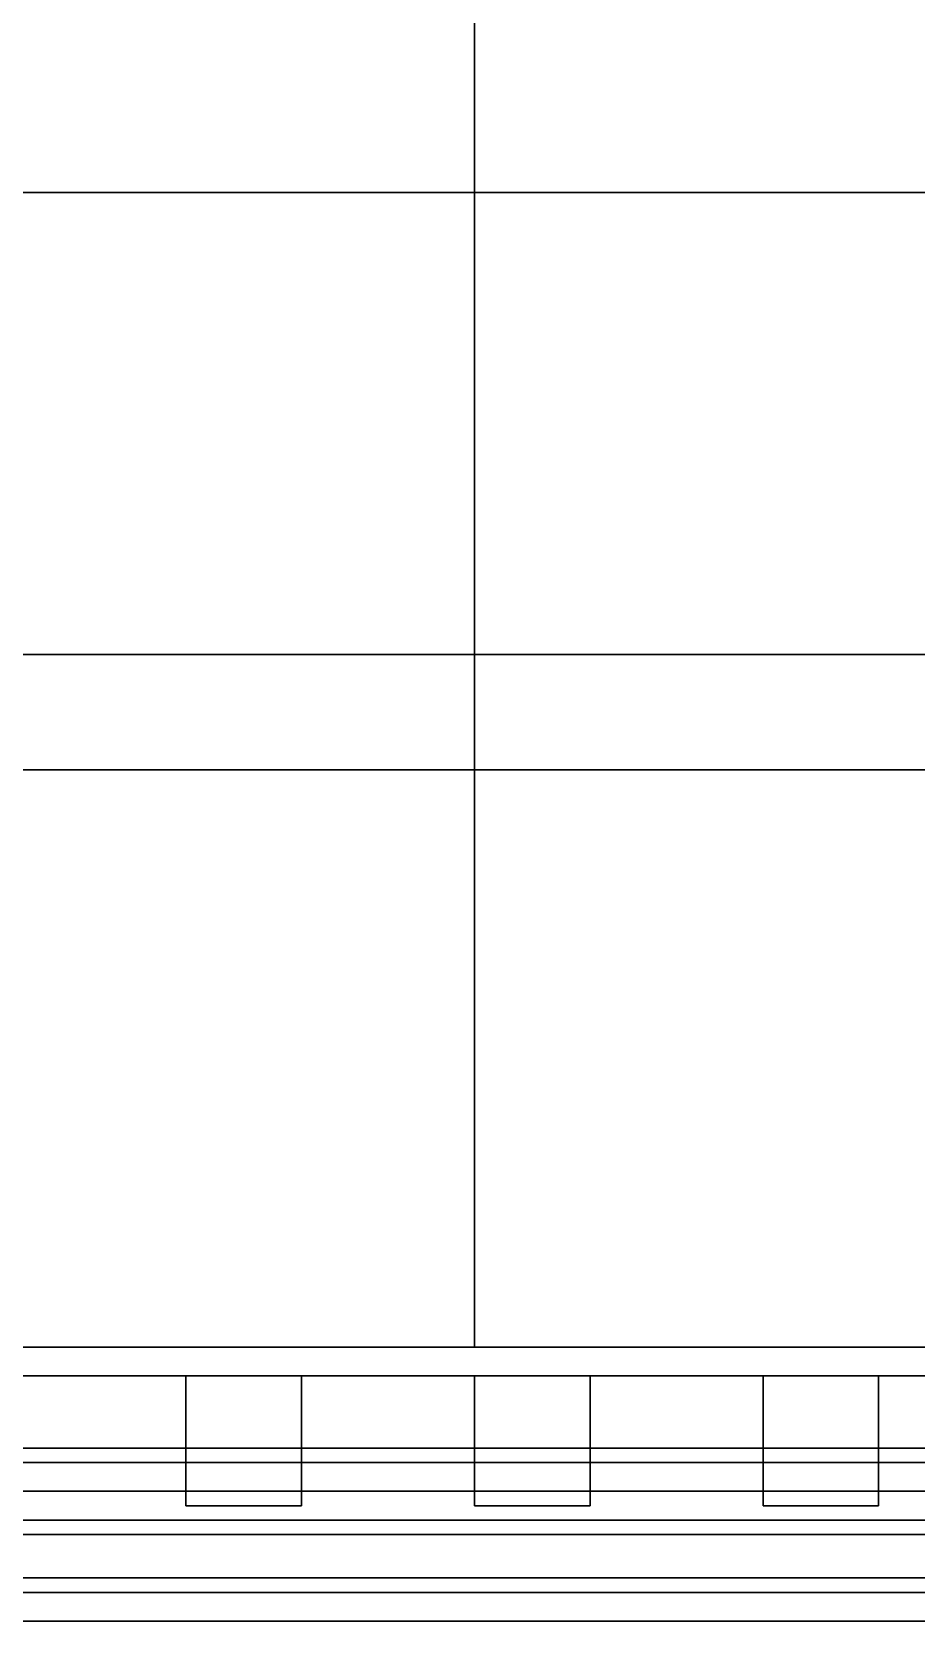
# Model space of a CAD drawing. Header units: millimetres. Extents: x -8000 to 18500, y -500 to 32500.
# Drawn here: x 247 to 553, y -95 to 456 of the extents above; entities that cross this region are included whole.
import ezdxf

# ---------------------------------------------------------------- set-up
doc = ezdxf.new("R2010")
doc.units = ezdxf.units.MM
for name, color, linetype in [('3D-CANOPY', 7, 'Continuous'), ('3D-COLUMNS', 7, 'Continuous'), ('3D-FINISH', 7, 'Continuous'), ('3D-LIGHTS', 7, 'Continuous'), ('3D-LOUVERS', 7, 'Continuous'), ('3D-ROOF', 7, 'Continuous'), ('3D-SLABS', 7, 'Continuous'), ('3D-WALLS-EXTR', 7, 'Continuous')]:
    doc.layers.add(name, color=color, linetype=linetype)

msp = doc.modelspace()

# ---------------------------------------------------------------- linework, layer by layer
at = {"layer": '3D-CANOPY', "color": 7}
for points in [[(0, -80, 3700), (0, 0, 3700), (10000, 0, 3700), (10000, -80, 3700)], [(0, 0, 3700), (0, 0, 3950), (10000, 0, 3950), (10000, 0, 3700)], [(0, -80, 3950), (10000, -80, 3950), (10000, 0, 3950), (0, 0, 3950)], [(0, -80, 3700), (10000, -80, 3700), (10000, -80, 3950), (0, -80, 3950)], [(0, -95, 3750), (0, -80, 3750), (10000, -80, 3750), (10000, -95, 3750)], [(0, -80, 3750), (0, -80, 3900), (10000, -80, 3900), (10000, -80, 3750)], [(0, -95, 3900), (10000, -95, 3900), (10000, -80, 3900), (0, -80, 3900)], [(0, -95, 3750), (10000, -95, 3750), (10000, -95, 3900), (0, -95, 3900)]]:
    msp.add_3dface(points, dxfattribs=at)
at = {"layer": '3D-COLUMNS', "color": 7}
for points in [[(0, 0, 3600), (0, 10000, 3600), (400, 10000, 3600), (400, 0, 3600)], [(0, 0, 3800), (400, 0, 3800), (400, 10000, 3800), (0, 10000, 3800)], [(400, 0, 3600), (400, 10000, 3600), (400, 10000, 3800), (400, 0, 3800)], [(0, 0), (0, 400), (400, 400), (400, 0)], [(0, 400), (0, 400, 7800), (400, 400, 7800), (400, 400)], [(0, 0, 7800), (400, 0, 7800), (400, 400, 7800), (0, 400, 7800)], [(0, 0, 3600), (0, 400, 3600), (10000, 400, 3600), (10000, 0, 3600)], [(0, 400, 3600), (0, 400, 3800), (10000, 400, 3800), (10000, 400, 3600)], [(0, 0, 3800), (10000, 0, 3800), (10000, 400, 3800), (0, 400, 3800)], [(400, 0), (400, 400), (400, 400, 7800), (400, 0, 7800)], [(0, 0), (400, 0), (400, 0, 7800), (0, 0, 7800)], [(0, 0, 3600), (10000, 0, 3600), (10000, 0, 3800), (0, 0, 3800)], [(0, 0, 3600), (400, 0, 3600), (400, 0, 3800), (0, 0, 3800)]]:
    msp.add_3dface(points, dxfattribs=at)
at = {"layer": '3D-FINISH', "color": 7}
for points in [[(200, 200, 590), (200, 9800, 590), (9800, 9800, 590), (9800, 200, 590)], [(200, 200, 600), (9800, 200, 600), (9800, 9800, 600), (200, 9800, 600)], [(200, 200, 3990), (200, 9800, 3990), (9800, 9800, 3990), (9800, 200, 3990)], [(200, 200, 4000), (9800, 200, 4000), (9800, 9800, 4000), (200, 9800, 4000)], [(200, 200, 590), (9800, 200, 590), (9800, 200, 600), (200, 200, 600)], [(200, 200, 3990), (9800, 200, 3990), (9800, 200, 4000), (200, 200, 4000)]]:
    msp.add_3dface(points, dxfattribs=at)
at = {"layer": '3D-LIGHTS', "color": 7}
for points in [[(0, -85, 3690), (0, -65, 3690), (10000, -65, 3690), (10000, -85, 3690)], [(0, -65, 3690), (0, -65, 3705), (10000, -65, 3705), (10000, -65, 3690)], [(0, -85, 3705), (10000, -85, 3705), (10000, -65, 3705), (0, -65, 3705)], [(0, -85, 3690), (10000, -85, 3690), (10000, -85, 3705), (0, -85, 3705)]]:
    msp.add_3dface(points, dxfattribs=at)
at = {"layer": '3D-LOUVERS', "color": 7}
for points in [[(300, -55, 600), (300, -10, 600), (340, -10, 600), (340, -55, 600)], [(300, -10, 600), (300, -10, 3700), (340, -10, 3700), (340, -10, 600)], [(300, -55, 600), (300, -55, 3700), (300, -10, 3700), (300, -10, 600)], [(300, -55, 3700), (340, -55, 3700), (340, -10, 3700), (300, -10, 3700)], [(300, -55, 4000), (300, -10, 4000), (340, -10, 4000), (340, -55, 4000)], [(300, -10, 4000), (300, -10, 7000), (340, -10, 7000), (340, -10, 4000)], [(300, -55, 4000), (300, -55, 7000), (300, -10, 7000), (300, -10, 4000)], [(300, -55, 7000), (340, -55, 7000), (340, -10, 7000), (300, -10, 7000)], [(340, -55, 600), (340, -10, 600), (340, -10, 3700), (340, -55, 3700)], [(340, -55, 4000), (340, -10, 4000), (340, -10, 7000), (340, -55, 7000)], [(400, -55, 600), (400, -10, 600), (440, -10, 600), (440, -55, 600)], [(400, -10, 600), (400, -10, 3700), (440, -10, 3700), (440, -10, 600)], [(400, -55, 600), (400, -55, 3700), (400, -10, 3700), (400, -10, 600)], [(400, -55, 3700), (440, -55, 3700), (440, -10, 3700), (400, -10, 3700)], [(400, -55, 4000), (400, -10, 4000), (440, -10, 4000), (440, -55, 4000)], [(400, -10, 4000), (400, -10, 7000), (440, -10, 7000), (440, -10, 4000)], [(400, -55, 4000), (400, -55, 7000), (400, -10, 7000), (400, -10, 4000)], [(400, -55, 7000), (440, -55, 7000), (440, -10, 7000), (400, -10, 7000)], [(440, -55, 600), (440, -10, 600), (440, -10, 3700), (440, -55, 3700)], [(440, -55, 4000), (440, -10, 4000), (440, -10, 7000), (440, -55, 7000)], [(500, -55, 600), (500, -10, 600), (540, -10, 600), (540, -55, 600)], [(500, -10, 600), (500, -10, 3700), (540, -10, 3700), (540, -10, 600)], [(500, -55, 600), (500, -55, 3700), (500, -10, 3700), (500, -10, 600)], [(500, -55, 3700), (540, -55, 3700), (540, -10, 3700), (500, -10, 3700)], [(500, -55, 4000), (500, -10, 4000), (540, -10, 4000), (540, -55, 4000)], [(500, -10, 4000), (500, -10, 7000), (540, -10, 7000), (540, -10, 4000)], [(500, -55, 4000), (500, -55, 7000), (500, -10, 7000), (500, -10, 4000)], [(500, -55, 7000), (540, -55, 7000), (540, -10, 7000), (500, -10, 7000)], [(540, -55, 600), (540, -10, 600), (540, -10, 3700), (540, -55, 3700)], [(540, -55, 4000), (540, -10, 4000), (540, -10, 7000), (540, -55, 7000)], [(300, -55, 600), (340, -55, 600), (340, -55, 3700), (300, -55, 3700)], [(300, -55, 4000), (340, -55, 4000), (340, -55, 7000), (300, -55, 7000)], [(400, -55, 600), (440, -55, 600), (440, -55, 3700), (400, -55, 3700)], [(400, -55, 4000), (440, -55, 4000), (440, -55, 7000), (400, -55, 7000)], [(500, -55, 600), (540, -55, 600), (540, -55, 3700), (500, -55, 3700)], [(500, -55, 4000), (540, -55, 4000), (540, -55, 7000), (500, -55, 7000)]]:
    msp.add_3dface(points, dxfattribs=at)
at = {"layer": '3D-ROOF', "color": 7}
for points in [[(0, 0, 7000), (0, 10000, 7000), (10000, 10000, 7000), (10000, 0, 7000)], [(0, 0, 7200), (10000, 0, 7200), (10000, 10000, 7200), (0, 10000, 7200)], [(-40, -40, 7780), (-40, 240, 7780), (10040, 240, 7780), (10040, -40, 7780)], [(-40, 240, 7780), (-40, 240, 7830), (10040, 240, 7830), (10040, 240, 7780)], [(-40, -40, 7830), (10040, -40, 7830), (10040, 240, 7830), (-40, 240, 7830)], [(0, 0, 7200), (0, 200, 7200), (10000, 200, 7200), (10000, 0, 7200)], [(0, 200, 7200), (0, 200, 7800), (10000, 200, 7800), (10000, 200, 7200)], [(0, 0, 7800), (10000, 0, 7800), (10000, 200, 7800), (0, 200, 7800)], [(0, 0, 7000), (10000, 0, 7000), (10000, 0, 7200), (0, 0, 7200)], [(0, 0, 7200), (10000, 0, 7200), (10000, 0, 7800), (0, 0, 7800)], [(0, -50, 7200), (0, -10, 7200), (10000, -10, 7200), (10000, -50, 7200)], [(0, -10, 7200), (0, -10, 7420), (10000, -10, 7420), (10000, -10, 7200)], [(0, -50, 7420), (10000, -50, 7420), (10000, -10, 7420), (0, -10, 7420)], [(-40, -40, 7780), (10040, -40, 7780), (10040, -40, 7830), (-40, -40, 7830)], [(0, -50, 7200), (10000, -50, 7200), (10000, -50, 7420), (0, -50, 7420)]]:
    msp.add_3dface(points, dxfattribs=at)
at = {"layer": '3D-SLABS', "color": 7}
for points in [[(0, 0), (0, 10000), (10000, 10000), (10000, 0)], [(0, 0, 600), (10000, 0, 600), (10000, 10000, 600), (0, 10000, 600)], [(0, 0, 3800), (0, 4000, 3800), (10000, 4000, 3800), (10000, 0, 3800)], [(0, 0, 4000), (10000, 0, 4000), (10000, 4000, 4000), (0, 4000, 4000)], [(0, 0), (10000, 0), (10000, 0, 600), (0, 0, 600)], [(0, 0, 3800), (10000, 0, 3800), (10000, 0, 4000), (0, 0, 4000)]]:
    msp.add_3dface(points, dxfattribs=at)
at = {"layer": '3D-WALLS-EXTR', "color": 7}
for points in [[(0, 0, 600), (0, 200, 600), (1200, 200, 600), (1200, 0, 600)], [(0, 200, 600), (0, 200, 3800), (1200, 200, 3800), (1200, 200, 600)], [(0, 0, 3800), (1200, 0, 3800), (1200, 200, 3800), (0, 200, 3800)], [(0, 0, 4000), (0, 200, 4000), (1500, 200, 4000), (1500, 0, 4000)], [(0, 200, 4000), (0, 200, 7000), (1500, 200, 7000), (1500, 200, 4000)], [(0, 0, 7000), (1500, 0, 7000), (1500, 200, 7000), (0, 200, 7000)], [(-50, -60, 570), (-50, 0, 570), (10050, 0, 570), (10050, -60, 570)], [(-50, 0, 570), (-50, 0, 610), (10050, 0, 610), (10050, 0, 570)], [(-50, -60, 610), (10050, -60, 610), (10050, 0, 610), (-50, 0, 610)], [(0, 0, 600), (1200, 0, 600), (1200, 0, 3800), (0, 0, 3800)], [(0, 0, 4000), (1500, 0, 4000), (1500, 0, 7000), (0, 0, 7000)], [(0, -35), (0, 0), (10000, 0), (10000, -35)], [(0, 0), (0, 0, 600), (10000, 0, 600), (10000, 0)], [(0, -35, 600), (10000, -35, 600), (10000, 0, 600), (0, 0, 600)], [(0, -35), (10000, -35), (10000, -35, 600), (0, -35, 600)], [(-50, -60, 570), (10050, -60, 570), (10050, -60, 610), (-50, -60, 610)]]:
    msp.add_3dface(points, dxfattribs=at)

doc.saveas('drawing.dxf')
